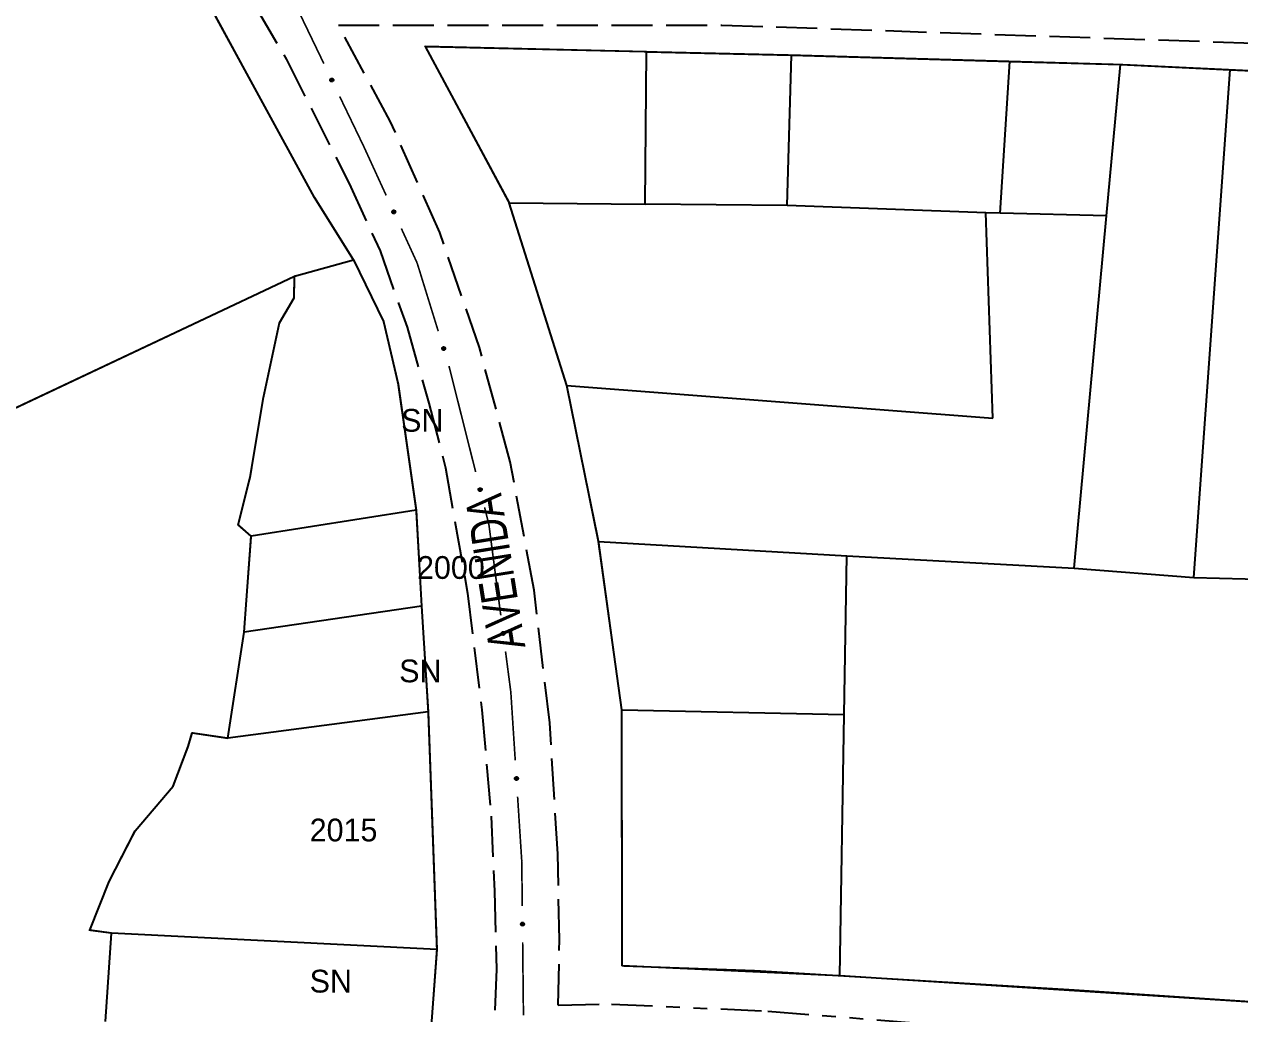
# Model space of a CAD drawing. Extents: x 203196 to 204359, y 4872588 to 4874244.
# Drawn here: x 203832.2 to 203965.6, y 4873338.7 to 4873447.3 of the extents above; entities that cross this region are included whole.
import ezdxf
from ezdxf.enums import TextEntityAlignment as Align

# ---------------------------------------------------------------- set-up
doc = ezdxf.new("R2010")
doc.units = 0
doc.header["$LTSCALE"] = 1.5
doc.header["$MEASUREMENT"] = 0
doc.linetypes.add('TRACO_11', pattern=[8, 3, -1, 3, -1])
doc.linetypes.add('TRACO_25', pattern=[8, 3, -1, 1, -1, 1, -1])
for name, color, linetype in [('CD_MALHA_LOTES', 7, 'CONTINUOUS'), ('RU-QUADRA', 210, 'CONTINUOUS'), ('SV-EIXO-RUA-PAV', 20, 'CONTINUOUS'), ('SV-RUA-NAO-PAV', 7, 'CONTINUOUS'), ('SV-RUA-PAVIM', 7, 'CONTINUOUS'), ('SV-TXT-RUA-PAV', 7, 'CONTINUOUS'), ('Th_NmrPort', 1, 'CONTINUOUS')]:
    doc.layers.add(name, color=color, linetype=linetype)
doc.styles.add('ARIAL', font='ARIAL.SHX')

msp = doc.modelspace()

# ---------------------------------------------------------------- linework, layer by layer
at = {"layer": 'CD_MALHA_LOTES', "linetype": 'Continuous', "flags": 128}
for points in [[(203868.34, 4873421.43), (203864.03, 4873428.26), (203851.6, 4873451.11), (203838.05, 4873472.35)], [(203900.490066, 4873444.261315), (203876.20607, 4873444.817921)], [(203876.20607, 4873444.817921), (203885.407147, 4873427.665041)], [(203900.361684, 4873427.528379), (203900.490066, 4873444.261315)], [(203900.490066, 4873444.261315), (203916.443458, 4873443.895653)], [(203915.966758, 4873427.385773), (203916.443458, 4873443.895653)], [(203916.443458, 4873443.895653), (203940.39158, 4873443.206664)], [(203939.344419, 4873426.545406), (203940.39158, 4873443.206664)], [(203940.39158, 4873443.206664), (203952.555001, 4873442.856721)], [(203951.030438, 4873426.256771), (203952.555001, 4873442.856721)], [(203952.555001, 4873442.856721), (203964.602979, 4873442.286073)], [(203960.595026, 4873386.568276), (203964.602979, 4873442.286073)], [(203964.602979, 4873442.286073), (203976.556385, 4873441.719904)], [(203885.407147, 4873427.665041), (203900.361684, 4873427.528379)], [(203891.74554, 4873407.633884), (203885.407147, 4873427.665041)], [(203915.966758, 4873427.385773), (203900.361684, 4873427.528379)], [(203937.751023, 4873426.584762), (203915.966758, 4873427.385773)], [(203939.344419, 4873426.545406), (203937.751023, 4873426.584762)], [(203938.538723, 4873404.057895), (203937.751023, 4873426.584762)], [(203951.030438, 4873426.256771), (203939.344419, 4873426.545406)], [(203947.477634, 4873387.572652), (203951.030438, 4873426.256771)], [(203861.85662, 4873419.626588), (203868.34, 4873421.43)], [(203868.34, 4873421.43), (203871.63, 4873414.66), (203873.220729, 4873407.772168), (203875.196422, 4873393.9545)], [(203806.01117, 4873393.293234), (203861.85662, 4873419.626588)], [(203857.099812, 4873391.071226), (203855.673175, 4873392.34701), (203856.991901, 4873397.568744), (203858.429621, 4873406.321091), (203860.20628, 4873414.520766), (203861.815173, 4873417.230262), (203861.85662, 4873419.626588)], [(203891.74554, 4873407.633884), (203938.538723, 4873404.057895)], [(203895.248281, 4873390.506917), (203891.74554, 4873407.633884)], [(203875.196422, 4873393.9545), (203857.099812, 4873391.071226)], [(203875.196422, 4873393.9545), (203875.804311, 4873383.403848)], [(203856.317165, 4873380.532562), (203857.099812, 4873391.071226)], [(203895.248281, 4873390.506917), (203922.492678, 4873388.930341)], [(203897.78824, 4873372.010063), (203895.248281, 4873390.506917)], [(203922.200664, 4873371.513959), (203922.492678, 4873388.930341)], [(203922.492678, 4873388.930341), (203947.477634, 4873387.572652)], [(203947.477634, 4873387.572652), (203960.595026, 4873386.568276)], [(203960.595026, 4873386.568276), (203971.864875, 4873386.251394)], [(203875.804311, 4873383.403848), (203856.317165, 4873380.532562)], [(203875.804311, 4873383.403848), (203876.520048, 4873371.788682)], [(203854.512168, 4873368.928807), (203856.317165, 4873380.532562)], [(203876.520048, 4873371.788682), (203854.512168, 4873368.928807)], [(203876.520048, 4873371.788682), (203877.469888, 4873345.71845)], [(203897.78824, 4873372.010063), (203922.200664, 4873371.513959)], [(203897.848574, 4873343.910755), (203897.78824, 4873372.010063)], [(203921.719791, 4873342.833661), (203922.200664, 4873371.513959)], [(203841.737363, 4873347.520344), (203839.359195, 4873347.83082), (203841.497856, 4873353.167019), (203844.363984, 4873358.728332), (203848.52964, 4873363.631859), (203850.180479, 4873367.988805), (203850.6283, 4873369.496693)], [(203850.6283, 4873369.496693), (203854.512168, 4873368.928807)], [(203841.0902, 4873337.823042), (203841.737363, 4873347.520344)], [(203877.469888, 4873345.71845), (203841.737363, 4873347.520344)], [(203877.469888, 4873345.71845), (203876.719865, 4873335.377508)], [(203921.719791, 4873342.833661), (203897.848574, 4873343.910755)], [(203984.143593, 4873338.839187), (203921.719791, 4873342.833661)]]:
    msp.add_lwpolyline(points, dxfattribs=at)
at = {"layer": 'RU-QUADRA', "linetype": 'Continuous', "const_width": 0.18, "flags": 128}
for points in [[(203864.752864, 4873260.475046), (203866.878852, 4873268.826831), (203870.945243, 4873285.964981), (203872.849749, 4873295.591698), (203873.499428, 4873300.312621), (203875.18, 4873312.51), (203876.18, 4873325.4), (203876.72, 4873335.38), (203877.47, 4873345.72), (203876.52, 4873371.79), (203875.800017, 4873383.400001), (203875.196422, 4873393.9545), (203873.22, 4873407.77), (203871.63, 4873414.66), (203868.34, 4873421.43), (203864.03, 4873428.26), (203851.6, 4873451.11), (203838.05, 4873472.35), (203831.68, 4873468.45)], [(203976.556385, 4873441.719904), (203964.602979, 4873442.286073), (203952.555001, 4873442.856721), (203940.39158, 4873443.206664), (203916.443458, 4873443.895653), (203900.490066, 4873444.261315), (203876.20607, 4873444.817921), (203885.407147, 4873427.665041), (203891.74554, 4873407.633884), (203895.248281, 4873390.506917), (203897.78824, 4873372.010063), (203897.848574, 4873343.910755), (203912.44749, 4873343.394485), (203947.168142, 4873341.294446), (203984.143593, 4873338.839187)], [(203806.01117, 4873393.293234), (203861.85662, 4873419.626588), (203861.815173, 4873417.230262), (203860.20628, 4873414.520766), (203858.429621, 4873406.321091), (203856.991901, 4873397.568744), (203855.673175, 4873392.34701), (203857.099812, 4873391.071226), (203856.317165, 4873380.532562), (203854.512168, 4873368.928807), (203850.6283, 4873369.496693), (203850.180479, 4873367.988805), (203848.52964, 4873363.631859), (203844.363984, 4873358.728332), (203841.497856, 4873353.167019), (203839.359195, 4873347.83082), (203841.74, 4873347.52), (203841.089996, 4873337.82)]]:
    msp.add_lwpolyline(points, dxfattribs=at)
at = {"layer": 'SV-EIXO-RUA-PAV', "const_width": 0.18}
for points in [[(203861.490174, 4873450.396463), (203865.073528, 4873442.958745)], [(203866.809668, 4873439.355161), (203869.413877, 4873433.949785)], [(203869.413877, 4873433.949785), (203869.43915, 4873433.897329)], [(203869.43915, 4873433.897329), (203871.914818, 4873428.495872)], [(203873.581436, 4873424.859612), (203875.248055, 4873421.223353)], [(203875.248055, 4873421.223353), (203875.317384, 4873421.072091)], [(203875.317384, 4873421.072091), (203877.633654, 4873413.588757)], [(203878.811955, 4873409.76637), (203881.743278, 4873398.129903)], [(203882.720386, 4873394.251081), (203882.964663, 4873393.281376)], [(203882.964663, 4873393.281376), (203883.199561, 4873392.348902)], [(203883.199561, 4873392.348902), (203884.502561, 4873382.395432)], [(203885.021767, 4873378.429272), (203885.540974, 4873374.463112)], [(203885.540974, 4873374.463112), (203885.604293, 4873373.97942)], [(203885.604293, 4873373.97942), (203886.089677, 4873366.482937)], [(203886.348129, 4873362.491295), (203886.800419, 4873355.505922)], [(203886.800419, 4873355.505922), (203886.80666, 4873355.409544)], [(203886.80666, 4873355.409544), (203886.860206, 4873350.506416)], [(203886.903887, 4873346.506655), (203886.991248, 4873338.507132)]]:
    msp.add_lwpolyline(points, dxfattribs=at)
at = {"layer": 'SV-EIXO-RUA-PAV'}
for points in [[(203865.978407, 4873441.334173), (203866.024797, 4873441.318683), (203866.0615, 4873441.295884), (203866.086639, 4873441.268058), (203866.102442, 4873441.237676), (203866.115109, 4873441.204773), (203866.12056, 4873441.168782), (203866.117762, 4873441.127496), (203866.102551, 4873441.080851), (203866.076724, 4873441.044787), (203866.050762, 4873441.018681), (203866.02003, 4873441.000379), (203865.98786, 4873440.98861), (203865.950288, 4873440.984183), (203865.908476, 4873440.987427), (203865.861943, 4873441.003858), (203865.826113, 4873441.026457), (203865.802505, 4873441.05401), (203865.7843, 4873441.085022), (203865.771771, 4873441.118769), (203865.766624, 4873441.154129), (203865.769965, 4873441.196221), (203865.786792, 4873441.241934), (203865.808923, 4873441.277927), (203865.836138, 4873441.301917), (203865.867073, 4873441.319152), (203865.89992, 4873441.332257), (203865.93587, 4873441.339244), (203865.978407, 4873441.334173)], [(203872.788332, 4873426.854222), (203872.834417, 4873426.837845), (203872.870675, 4873426.814345), (203872.895275, 4873426.786041), (203872.910492, 4873426.755361), (203872.922524, 4873426.722221), (203872.927284, 4873426.686132), (203872.923693, 4873426.644907), (203872.907589, 4873426.598563), (203872.881074, 4873426.563002), (203872.854616, 4873426.537399), (203872.823538, 4873426.51969), (203872.791148, 4873426.508541), (203872.753498, 4873426.504837), (203872.711756, 4873426.508883), (203872.665547, 4873426.526205), (203872.630158, 4873426.549487), (203872.607082, 4873426.577489), (203872.589477, 4873426.608845), (203872.577598, 4873426.642826), (203872.573131, 4873426.678278), (203872.57728, 4873426.720298), (203872.594981, 4873426.76568), (203872.6178, 4873426.801241), (203872.64547, 4873426.824704), (203872.67673, 4873426.841342), (203872.709823, 4873426.853814), (203872.745901, 4873426.860109), (203872.788332, 4873426.854222)], [(203878.287696, 4873411.84799), (203878.331277, 4873411.825794), (203878.364195, 4873411.797806), (203878.384931, 4873411.76656), (203878.396055, 4873411.734171), (203878.403704, 4873411.699754), (203878.40376, 4873411.663352), (203878.394872, 4873411.622937), (203878.372914, 4873411.579063), (203878.342026, 4873411.547226), (203878.312481, 4873411.525258), (203878.279375, 4873411.511713), (203878.245816, 4873411.504843), (203878.208003, 4873411.506036), (203878.167134, 4873411.515442), (203878.123551, 4873411.53859), (203878.091467, 4873411.566251), (203878.072204, 4873411.597), (203878.058798, 4873411.630368), (203878.051411, 4873411.665599), (203878.051562, 4873411.701331), (203878.061107, 4873411.742463), (203878.084524, 4873411.785177), (203878.111746, 4873411.817491), (203878.142217, 4873411.837181), (203878.175365, 4873411.849639), (203878.209792, 4873411.857731), (203878.246381, 4873411.85931), (203878.287696, 4873411.84799)], [(203882.30348, 4873396.35671), (203882.345815, 4873396.33222), (203882.377192, 4873396.302515), (203882.396231, 4873396.270207), (203882.405611, 4873396.23727), (203882.411412, 4873396.202494), (203882.409524, 4873396.166141), (203882.398493, 4873396.126258), (203882.374223, 4873396.083618), (203882.341681, 4873396.053476), (203882.311005, 4873396.033115), (203882.277224, 4873396.021357), (203882.243346, 4873396.016288), (203882.20565, 4873396.019497), (203882.165342, 4873396.031071), (203882.123056, 4873396.056513), (203882.092494, 4873396.085846), (203882.0749, 4873396.117579), (203882.063294, 4873396.151615), (203882.057797, 4873396.18719), (203882.059855, 4873396.222864), (203882.071582, 4873396.263427), (203882.097246, 4873396.30483), (203882.126154, 4873396.335645), (203882.157632, 4873396.353681), (203882.191398, 4873396.364353), (203882.226208, 4873396.370595), (203882.262829, 4873396.370219), (203882.30348, 4873396.35671)], [(203884.852663, 4873380.569106), (203884.891862, 4873380.539856), (203884.91957, 4873380.506702), (203884.93472, 4873380.472399), (203884.940205, 4873380.438595), (203884.94192, 4873380.403379), (203884.935817, 4873380.367494), (203884.92022, 4873380.329165), (203884.891154, 4873380.289638), (203884.855326, 4873380.263486), (203884.82249, 4873380.246833), (203884.78757, 4873380.239085), (203884.753332, 4873380.237991), (203884.716266, 4873380.245564), (203884.677578, 4873380.261749), (203884.638539, 4873380.291937), (203884.611598, 4873380.324627), (203884.597814, 4873380.358192), (203884.590247, 4873380.393347), (203884.588927, 4873380.42932), (203884.595121, 4873380.464512), (203884.611487, 4873380.503435), (203884.641793, 4873380.541572), (203884.674091, 4873380.568814), (203884.707453, 4873380.583065), (203884.742231, 4873380.589736), (203884.777531, 4873380.591886), (203884.81386, 4873380.587253), (203884.852663, 4873380.569106)], [(203886.31947, 4873364.637609), (203886.356669, 4873364.605856), (203886.382147, 4873364.570959), (203886.39502, 4873364.535737), (203886.39828, 4873364.501647), (203886.397686, 4873364.466395), (203886.389246, 4873364.430986), (203886.371174, 4873364.39376), (203886.339583, 4873364.35622), (203886.30212, 4873364.33247), (203886.268264, 4873364.318002), (203886.232912, 4873364.312557), (203886.198676, 4873364.313707), (203886.162185, 4873364.32369), (203886.124639, 4873364.342373), (203886.08766, 4873364.375052), (203886.062917, 4873364.409435), (203886.05136, 4873364.443831), (203886.046111, 4873364.479406), (203886.047148, 4873364.515388), (203886.055633, 4873364.550099), (203886.074512, 4873364.587867), (203886.10725, 4873364.623938), (203886.141261, 4873364.649008), (203886.175485, 4873364.661045), (203886.210625, 4873364.665424), (203886.24599, 4873364.665259), (203886.281937, 4873364.658257), (203886.31947, 4873364.637609)], [(203886.990551, 4873348.65141), (203887.025991, 4873348.617705), (203887.049558, 4873348.58149), (203887.06052, 4873348.545628), (203887.061944, 4873348.511411), (203887.059458, 4873348.476242), (203887.049129, 4873348.441337), (203887.029083, 4873348.405136), (203886.995522, 4873348.369347), (203886.956836, 4873348.347644), (203886.922252, 4873348.335015), (203886.886659, 4873348.331476), (203886.852534, 4873348.334464), (203886.816632, 4873348.346392), (203886.780144, 4873348.367065), (203886.744974, 4873348.401683), (203886.722113, 4873348.437346), (203886.71242, 4873348.472312), (203886.709089, 4873348.508118), (203886.712058, 4873348.543992), (203886.722395, 4873348.578197), (203886.743275, 4873348.614897), (203886.777903, 4873348.649158), (203886.813212, 4873348.672364), (203886.848033, 4873348.682545), (203886.883358, 4873348.685031), (203886.918662, 4873348.682967), (203886.954182, 4873348.674044), (203886.990551, 4873348.65141)]]:
    msp.add_lwpolyline(points, close=True, dxfattribs=at)
for points in [[(203865.766624, 4873441.154129), (203865.861943, 4873441.003858)], [(203865.769965, 4873441.196221), (203865.908476, 4873440.987427)], [(203865.771654, 4873441.132815), (203865.840803, 4873441.020725)], [(203865.771771, 4873441.118769), (203865.826113, 4873441.026457)], [(203865.772828, 4873441.171246), (203865.881424, 4873441.00243)], [(203865.781423, 4873441.216282), (203865.9276, 4873440.988326)], [(203865.786792, 4873441.241934), (203865.950288, 4873440.984183)], [(203865.797897, 4873441.257541), (203865.966076, 4873440.990202)], [(203865.808923, 4873441.277927), (203865.98786, 4873440.98861)], [(203865.823344, 4873441.286462), (203866.002183, 4873440.996995)], [(203865.836138, 4873441.301917), (203866.02003, 4873441.000379)], [(203865.852344, 4873441.308007), (203866.032279, 4873441.00998)], [(203865.867073, 4873441.319152), (203866.050762, 4873441.018681)], [(203865.886127, 4873441.322768), (203866.06319, 4873441.03699)], [(203865.89992, 4873441.332257), (203866.076724, 4873441.044787)], [(203865.919821, 4873441.331428), (203866.088045, 4873441.06714)], [(203865.93587, 4873441.339244), (203866.102551, 4873441.080851)], [(203865.955883, 4873441.33517), (203866.106932, 4873441.106532)], [(203865.978407, 4873441.334173), (203866.117762, 4873441.127496)], [(203866.003333, 4873441.324709), (203866.115572, 4873441.154619)], [(203866.024797, 4873441.318683), (203866.12056, 4873441.168782)], [(203866.045776, 4873441.305777), (203866.113103, 4873441.194324)], [(203866.0615, 4873441.295884), (203866.115109, 4873441.204773)], [(203872.573131, 4873426.678278), (203872.665547, 4873426.526205)], [(203872.57728, 4873426.720298), (203872.711756, 4873426.508883)], [(203872.577598, 4873426.642826), (203872.630158, 4873426.549487)], [(203872.577751, 4873426.656872), (203872.644734, 4873426.543475)], [(203872.579663, 4873426.695274), (203872.684997, 4873426.524403)], [(203872.589121, 4873426.740136), (203872.730893, 4873426.509414)], [(203872.594981, 4873426.76568), (203872.753498, 4873426.504837)], [(203872.606384, 4873426.781071), (203872.769398, 4873426.510551)], [(203872.6178, 4873426.801241), (203872.791148, 4873426.508541)], [(203872.632382, 4873426.809497), (203872.80563, 4873426.51665)], [(203872.64547, 4873426.824704), (203872.823538, 4873426.51969)], [(203872.66179, 4873426.830481), (203872.835969, 4873426.529055)], [(203872.67673, 4873426.841342), (203872.854616, 4873426.537399)], [(203872.695851, 4873426.844591), (203872.867393, 4873426.555466)], [(203872.709823, 4873426.853814), (203872.881074, 4873426.563002)], [(203872.729704, 4873426.852603), (203872.892822, 4873426.585133)], [(203872.745901, 4873426.860109), (203872.907589, 4873426.598563)], [(203872.765832, 4873426.855652), (203872.912462, 4873426.624155)], [(203872.788332, 4873426.854222), (203872.923693, 4873426.644907)], [(203872.813072, 4873426.844281), (203872.922024, 4873426.672067)], [(203872.834417, 4873426.837845), (203872.927284, 4873426.686132)], [(203872.855144, 4873426.824538), (203872.920319, 4873426.711813)], [(203872.870675, 4873426.814345), (203872.922524, 4873426.722221)], [(203878.051411, 4873411.665599), (203878.091467, 4873411.566251)], [(203878.051562, 4873411.701331), (203878.123551, 4873411.53859)], [(203878.053377, 4873411.679507), (203878.105144, 4873411.558405)], [(203878.060235, 4873411.71734), (203878.142605, 4873411.53429)], [(203878.061107, 4873411.742463), (203878.167134, 4873411.515442)], [(203878.075412, 4873411.760604), (203878.186179, 4873411.513496)], [(203878.084524, 4873411.785177), (203878.208003, 4873411.506036)], [(203878.09782, 4873411.798964), (203878.224509, 4873411.509647)], [(203878.111746, 4873411.817491), (203878.245816, 4873411.504843)], [(203878.127273, 4873411.823793), (203878.261224, 4873411.511013)], [(203878.142217, 4873411.837181), (203878.279375, 4873411.511713)], [(203878.159147, 4873411.840801), (203878.292912, 4873411.519393)], [(203878.175365, 4873411.849639), (203878.312481, 4873411.525258)], [(203878.194745, 4873411.850391), (203878.327486, 4873411.541521)], [(203878.209792, 4873411.857731), (203878.342026, 4873411.547226)], [(203878.22935, 4873411.85396), (203878.356535, 4873411.567654)], [(203878.246381, 4873411.85931), (203878.372914, 4873411.579063)], [(203878.265569, 4873411.852315), (203878.381054, 4873411.60381)], [(203878.287696, 4873411.84799), (203878.394872, 4873411.622937)], [(203878.310944, 4873411.834935), (203878.396727, 4873411.650085)], [(203878.331277, 4873411.825794), (203878.40376, 4873411.663352)], [(203878.350111, 4873411.80992), (203878.400172, 4873411.689718)], [(203878.364195, 4873411.797806), (203878.403704, 4873411.699754)], [(203882.057797, 4873396.18719), (203882.092494, 4873396.085846)], [(203882.059855, 4873396.222864), (203882.123056, 4873396.056513)], [(203882.060503, 4873396.200974), (203882.105733, 4873396.077281)], [(203882.069371, 4873396.238386), (203882.141853, 4873396.051201)], [(203882.071582, 4873396.263427), (203882.165342, 4873396.031071)], [(203882.086835, 4873396.280779), (203882.184256, 4873396.028111)], [(203882.097246, 4873396.30483), (203882.20565, 4873396.019497)], [(203882.111258, 4873396.317889), (203882.222325, 4873396.022223)], [(203882.126154, 4873396.335645), (203882.243346, 4873396.016288)], [(203882.141995, 4873396.34111), (203882.259061, 4873396.021627)], [(203882.157632, 4873396.353681), (203882.277224, 4873396.021357)], [(203882.174731, 4873396.356392), (203882.291151, 4873396.028303)], [(203882.191398, 4873396.364353), (203882.311005, 4873396.033115)], [(203882.21079, 4873396.364069), (203882.326857, 4873396.048555)], [(203882.226208, 4873396.370595), (203882.341681, 4873396.053476)], [(203882.245537, 4873396.365786), (203882.35726, 4873396.073099)], [(203882.262829, 4873396.370219), (203882.374223, 4873396.083618)], [(203882.281616, 4873396.36221), (203882.383673, 4873396.107896)], [(203882.30348, 4873396.35671), (203882.398493, 4873396.126258)], [(203882.325998, 4873396.342433), (203882.401794, 4873396.153268)], [(203882.345815, 4873396.33222), (203882.409524, 4873396.166141)], [(203882.363775, 4873396.315364), (203882.407349, 4873396.192661)], [(203882.377192, 4873396.302515), (203882.411412, 4873396.202494)], [(203884.593217, 4873380.442695), (203884.62375, 4873380.31458)], [(203884.595121, 4873380.464512), (203884.638539, 4873380.291937)], [(203884.606378, 4873380.478822), (203884.656591, 4873380.284475)], [(203884.611487, 4873380.503435), (203884.677578, 4873380.261749)], [(203884.628656, 4873380.518895), (203884.696019, 4873380.256609)], [(203884.641793, 4873380.541572), (203884.716266, 4873380.245564)], [(203884.657231, 4873380.552911), (203884.733145, 4873380.246331)], [(203884.674091, 4873380.568814), (203884.753332, 4873380.237991)], [(203884.69046, 4873380.572399), (203884.769562, 4873380.241465)], [(203884.707453, 4873380.583065), (203884.78757, 4873380.239085)], [(203884.724752, 4873380.583769), (203884.802211, 4873380.244363)], [(203884.742231, 4873380.589736), (203884.82249, 4873380.246833)], [(203884.761459, 4873380.587198), (203884.84003, 4873380.260323)], [(203884.777531, 4873380.591886), (203884.855326, 4873380.263486)], [(203884.796169, 4873380.584861), (203884.873082, 4873380.281164)], [(203884.81386, 4873380.587253), (203884.891154, 4873380.289638)], [(203884.831588, 4873380.577112), (203884.903364, 4873380.312652)], [(203884.852663, 4873380.569106), (203884.92022, 4873380.329165)], [(203884.873368, 4873380.552306), (203884.926641, 4873380.355607)], [(203884.891862, 4873380.539856), (203884.935817, 4873380.367494)], [(203884.907738, 4873380.521025), (203884.936741, 4873380.394086)], [(203884.91957, 4873380.506702), (203884.94192, 4873380.403379)], [(203884.588927, 4873380.42932), (203884.611598, 4873380.324627)], [(203886.047148, 4873364.515388), (203886.062917, 4873364.409435)], [(203886.052305, 4873364.528454), (203886.074386, 4873364.398615)], [(203886.055633, 4873364.550099), (203886.08766, 4873364.375052)], [(203886.067803, 4873364.563641), (203886.105185, 4873364.366424)], [(203886.074512, 4873364.587867), (203886.124639, 4873364.342373)], [(203886.092656, 4873364.60217), (203886.142704, 4873364.336037)], [(203886.10725, 4873364.623938), (203886.162185, 4873364.32369)], [(203886.123396, 4873364.634243), (203886.179078, 4873364.323351)], [(203886.141261, 4873364.649008), (203886.198676, 4873364.313707)], [(203886.15783, 4873364.651513), (203886.215098, 4873364.316111)], [(203886.175485, 4873364.661045), (203886.232912, 4873364.312557)], [(203886.192792, 4873364.660614), (203886.247867, 4873364.316866)], [(203886.210625, 4873364.665424), (203886.268264, 4873364.318002)], [(203886.229646, 4873364.661633), (203886.28665, 4873364.330316)], [(203886.24599, 4873364.665259), (203886.30212, 4873364.33247)], [(203886.264128, 4873364.657029), (203886.320995, 4873364.348948)], [(203886.281937, 4873364.658257), (203886.339583, 4873364.35622)], [(203886.298963, 4873364.646978), (203886.353274, 4873364.378386)], [(203886.31947, 4873364.637609), (203886.371174, 4873364.39376)], [(203886.33903, 4873364.61949), (203886.379312, 4873364.419726)], [(203886.356669, 4873364.605856), (203886.389246, 4873364.430986)], [(203886.371279, 4873364.586026), (203886.39191, 4873364.45746)], [(203886.382147, 4873364.570959), (203886.397686, 4873364.466395)], [(203886.712058, 4873348.543992), (203886.722113, 4873348.437346)], [(203886.717909, 4873348.556762), (203886.732984, 4873348.425925)], [(203886.722395, 4873348.578197), (203886.744974, 4873348.401683)], [(203886.735274, 4873348.591067), (203886.76201, 4873348.392126)], [(203886.743275, 4873348.614897), (203886.780144, 4873348.367065)], [(203886.762161, 4873348.628205), (203886.797843, 4873348.359767)], [(203886.777903, 4873348.649158), (203886.816632, 4873348.346392)], [(203886.794579, 4873348.65858), (203886.833482, 4873348.345146)], [(203886.813212, 4873348.672364), (203886.852534, 4873348.334464)], [(203886.829891, 4873348.673976), (203886.869062, 4873348.335982)], [(203886.848033, 4873348.682545), (203886.886659, 4873348.331476)], [(203886.865292, 4873348.681186), (203886.901823, 4873348.334975)], [(203886.883358, 4873348.685031), (203886.922252, 4873348.335015)], [(203886.902147, 4873348.680224), (203886.941273, 4873348.346323)], [(203886.918662, 4873348.682967), (203886.956836, 4873348.347644)], [(203886.936332, 4873348.673774), (203886.97657, 4873348.363084)], [(203886.954182, 4873348.674044), (203886.995522, 4873348.369347)], [(203886.970577, 4873348.661867), (203887.010383, 4873348.390745)], [(203886.990551, 4873348.65141), (203887.029083, 4873348.405136)], [(203887.00911, 4873348.632266), (203887.038604, 4873348.430627)], [(203887.025991, 4873348.617705), (203887.049129, 4873348.441337)], [(203887.039515, 4873348.597118), (203887.05321, 4873348.467631)], [(203887.049558, 4873348.58149), (203887.059458, 4873348.476242)]]:
    msp.add_lwpolyline(points, dxfattribs=at)
at = {"layer": 'SV-RUA-NAO-PAV', "linetype": 'TRACO_25'}
msp.add_polyline3d([(203890.817368, 4873339.612686, 13.219384), (203896.661606, 4873339.728647, 13.148925), (203913.82654, 4873338.954038, 13.070638), (203936.627291, 4873337.138615, 13.078466), (203968.638986, 4873335.566727, 13.015836), (203992.498139, 4873334.543932, 12.859261), (204000.692817, 4873334.146204, 12.827946), (204009.003686, 4873333.490858, 12.827946), (204025.63521, 4873331.748109, 12.577424), (204058.941738, 4873329.621717, 12.209472), (204096.986887, 4873327.427216, 11.990266), (204128.630541, 4873325.828625, 11.606656), (204134.455772, 4873325.177011, 11.497053), (204139.978495, 4873324.609728, 11.497053), (204144.919717, 4873324.178779, 11.497053), (204165.02091, 4873322.498138, 11.426594)], dxfattribs=at)
at = {"layer": 'SV-RUA-PAVIM', "linetype": 'TRACO_11'}
for points in [[(203820.618735, 4873510.612023, 11.833691), (203832.429465, 4873490.958121, 12.123355), (203842.446504, 4873474.969281, 12.123355), (203860.971609, 4873443.41191, 12.467821), (203867.859563, 4873429.789066, 12.53828), (203871.24076, 4873422.405737, 12.60874), (203874.205453, 4873414.012777, 12.647883), (203876.587841, 4873405.700173, 12.765315), (203878.444059, 4873398.594894, 12.765315), (203880.84396, 4873384.819118, 12.827946), (203882.410822, 4873372.031124, 12.914062), (203883.450367, 4873360.370486, 12.953206), (203883.795298, 4873352.103163, 13.156754), (203884.016462, 4873343.565673, 13.156754), (203883.707774, 4873334.307943, 13.24287), (203883.132986, 4873326.557739, 13.24287), (203881.977175, 4873316.192406, 13.250699), (203880.486434, 4873305.879877, 13.368131), (203879.560882, 4873300.312544, 13.368131)], [(203890.817368, 4873339.612686, 13.219384), (203890.951924, 4873346.761337, 13.148925), (203890.751717, 4873356.202347, 13.109781), (203889.871398, 4873370.604153, 13.015836), (203888.154211, 4873385.169957, 12.898404), (203885.542801, 4873399.244714, 12.788801), (203882.15022, 4873411.795002, 12.655712), (203877.79953, 4873424.41505, 12.600911), (203872.364213, 4873436.642769, 12.514794), (203866.664724, 4873447.170621, 12.405191), (203908.761902, 4873447.189431, 12.397363), (203981.395009, 4873444.72175, 12.546109), (204059.780552, 4873442.099403, 12.162499), (204123.088933, 4873439.813737, 11.544025), (204165.456039, 4873439.148802, 11.152587), (204199.314829, 4873438.190239, 10.855093), (204218.755572, 4873437.270942, 10.855093)]]:
    msp.add_polyline3d(points, dxfattribs=at)

# ---------------------------------------------------------------- texts
at = {"layer": 'SV-TXT-RUA-PAV', "style": 'ARIAL', "width": 0.7}
msp.add_text('AVENIDA', height=4, rotation=99, dxfattribs=at).set_placement((203887.212971, 4873378.948907))
at = {"layer": 'Th_NmrPort', "color": 1}
for s, p in [('SN', (203873.557984, 4873403.801745)), ('2000', (203875.304323, 4873387.648108)), ('SN', (203873.344651, 4873376.296904)), ('2015', (203863.516534, 4873358.833514)), ('SN', (203863.516534, 4873342.243292))]:
    msp.add_text(s, height=2.5, dxfattribs=at).set_placement(p, align=Align.MIDDLE_LEFT)

doc.saveas('drawing.dxf')
